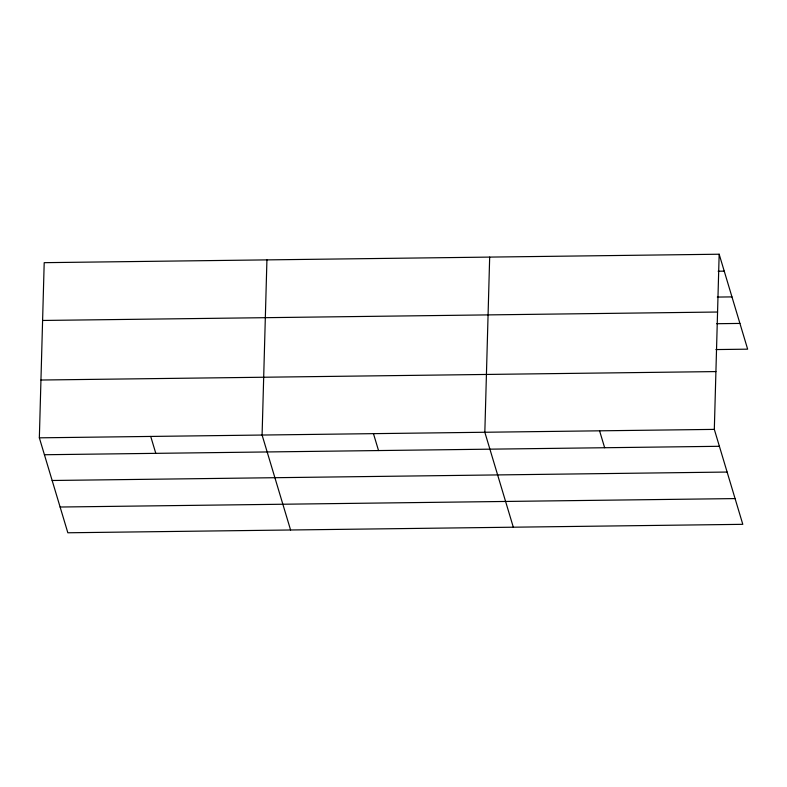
<?xml version="1.0" encoding="UTF-8"?>
<svg xmlns="http://www.w3.org/2000/svg" width="787" height="787" viewBox="0 0 787 787"><rect width="100%" height="100%" fill="white"/><g stroke="black" fill="none" stroke-linecap="round" stroke-linejoin="round"><path stroke-width="1.18" d="M719.161 254.221L714.321 429.387L742.8 524.329L67.839 532.779L39.35 437.828L44.2 262.671L719.161 254.221L747.65 349.172L715.914 349.566M266.931 259.877L262.091 435.044L290.58 529.985M489.671 257.093L484.831 432.25L513.311 527.201M718.138 271.22L724.237 271.141M717.321 297.073L731.969 296.896M42.596 320.466L717.567 312.026M716.731 323.713L739.928 323.427M40.954 380.023L715.914 371.582M39.35 437.828L714.321 429.387M44.426 454.738L719.397 446.298M52.149 480.493L727.119 472.052M60.107 507.025L735.078 498.584M599.576 430.814L604.652 447.734M373.461 433.647L378.537 450.567M150.72 436.431L155.796 453.351"/></g></svg>
